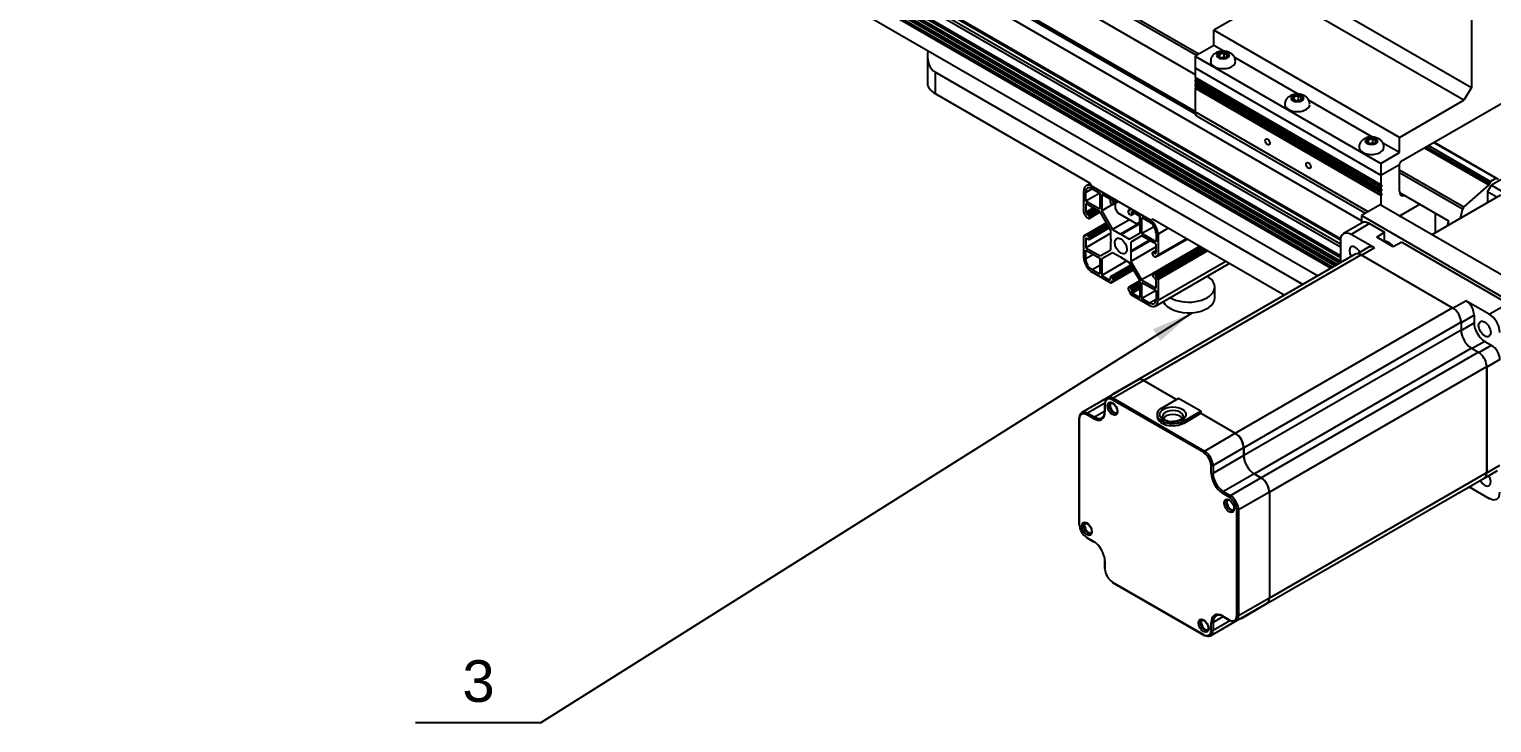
# Model space of a CAD drawing. Header units: millimetres. Extents: x 0 to 626, y 0 to 359.
# Drawn here: x 317.9 to 429.3, y 136 to 188.8 of the extents above; entities that cross this region are included whole.
import ezdxf
from ezdxf.enums import TextEntityAlignment as Align

# ---------------------------------------------------------------- set-up
doc = ezdxf.new("R2010")
doc.units = ezdxf.units.MM
for name, color, linetype in [('1113-内六角平圆头螺钉-GB', 7, 'Continuous'), ('1115-步进电机LS86A12', 7, 'Continuous'), ('1121-安装板', 7, 'Continuous'), ('1211-TDT-4040S-8', 7, 'Continuous'), ('1212-GN_31611', 7, 'Continuous'), ('1221-第一轴同步带安装板', 7, 'Continuous'), ('1221-脚钉', 7, 'Continuous'), ('Default', 7, 'Continuous'), ('LHBT10-S1000-1', 7, 'Continuous'), ('WGB10-4', 7, 'Continuous'), ('WGB10-5(B1)', 7, 'Continuous')]:
    doc.layers.add(name, color=color, linetype=linetype)
doc.styles.add('SEACAD_Arial', font='arial.ttf')

# ---------------------------------------------------------------- blocks, each defined once
blk = doc.blocks.new('SEANNOT_GROUP2')
at = {"layer": 'Default', "linetype": 'Continuous'}
blk.add_hatch(color=7, dxfattribs=at).paths.add_polyline_path([(192.91, 98.06), (195.31, 100.2), (192.34, 98.95)])
at = {"layer": 'Default', "color": 7, "linetype": 'Continuous'}
for points in [[(145.69, 68.98), (195.31, 100.2)], [(145.69, 68.98), (136.16, 68.98)]]:
    blk.add_lwpolyline(points, dxfattribs=at)
at = {"layer": 'Default', "color": 7, "linetype": 'Continuous', "style": 'SEACAD_Arial'}
blk.add_text('3', height=3.17, dxfattribs=at).set_placement((139.74, 73.74), align=Align.TOP_LEFT)
blk = doc.blocks.new('SE1')
at = {"layer": '1113-内六角平圆头螺钉-GB', "color": 7, "linetype": 'Continuous'}
for p, q in [((197.58, 119.58), (197.34, 119.73)), ((197.43, 119.92), (197.76, 119.97)), ((197.43, 119.67), (197.43, 119.92)), ((197.92, 119.64), (197.58, 119.58)), ((197.76, 119.67), (197.76, 119.97)), ((197.76, 119.97), (198.01, 119.83)), ((203.24, 116.32), (202.99, 116.46)), ((203.08, 116.65), (203.42, 116.7)), ((203.08, 116.41), (203.08, 116.65)), ((203.57, 116.37), (203.24, 116.32)), ((203.42, 116.4), (203.42, 116.7)), ((203.42, 116.7), (203.66, 116.56)), ((208.89, 113.05), (208.65, 113.19)), ((208.74, 113.39), (209.07, 113.44)), ((208.74, 113.14), (208.74, 113.39)), ((209.23, 113.1), (208.89, 113.05)), ((209.07, 113.14), (209.07, 113.44)), ((209.07, 113.44), (209.32, 113.3))]:
    blk.add_line(p, q, dxfattribs=at)
for centre, radius, start, end in [((196.19, 120.38), 1.32, 330.4666, 339.7412), ((197.49, 120.29), 0.673, 280.1743, 293.3543), ((198.14, 120.05), 0.534, 224.645, 233.3379), ((196.77, 120.29), 1.32, 330.4777, 339.7301), ((201.85, 117.11), 1.32, 330.4666, 339.7412), ((203.15, 117.02), 0.673, 280.1743, 293.3543), ((203.8, 116.78), 0.534, 224.645, 233.3379), ((202.42, 117.02), 1.32, 330.4777, 339.7301), ((207.5, 113.84), 1.32, 330.4666, 339.7412), ((208.81, 113.76), 0.673, 280.1743, 293.3543), ((209.45, 113.51), 0.534, 224.645, 233.3379), ((208.08, 113.75), 1.32, 330.4777, 339.7301)]:
    blk.add_arc(centre, radius, start, end, dxfattribs=at)
for centre, major_axis, start_param, end_param in [((197.67, 119.33), (0.95, 0), 3.138505, 6.283185), ((197.67, 119.78), (0.346, 0), 2.356194, 3.403392), ((197.67, 119.78), (-0.346, 0), 0.261799, 1.308997), ((197.67, 119.78), (0.346, 0), 1.308997, 2.356194), ((197.67, 119.78), (-0.346, 0), 1.308997, 2.356194), ((197.67, 119.78), (0.346, 0), 0.261799, 1.308997), ((197.67, 119.78), (-0.346, 0), 2.356194, 3.403392), ((197.67, 119.33), (0.95, 0), 0, 0.00187), ((203.33, 116.06), (0.95, 0), 3.138505, 6.283185), ((203.33, 116.51), (0.346, 0), 2.356194, 3.403392), ((203.33, 116.51), (-0.346, 0), 0.261799, 1.308997), ((203.33, 116.51), (0.346, 0), 1.308997, 2.356194), ((203.33, 116.51), (-0.346, 0), 1.308997, 2.356194), ((203.33, 116.51), (0.346, 0), 0.261799, 1.308997), ((203.33, 116.51), (-0.346, 0), 2.356194, 3.403392), ((203.33, 116.06), (0.95, 0), 0, 0.00187), ((208.98, 112.8), (0.95, 0), 3.138505, 6.283185), ((208.98, 113.25), (0.346, 0), 2.356194, 3.403392), ((208.98, 113.25), (-0.346, 0), 0.261799, 1.308997), ((208.98, 113.25), (0.346, 0), 1.308997, 2.356194), ((208.98, 113.25), (-0.346, 0), 1.308997, 2.356194), ((208.98, 113.25), (0.346, 0), 0.261799, 1.308997), ((208.98, 113.25), (-0.346, 0), 2.356194, 3.403392), ((208.98, 112.8), (0.95, 0), 0, 0.00187)]:
    blk.add_ellipse(centre, major_axis=major_axis, ratio=0.57735, start_param=start_param, end_param=end_param, dxfattribs=at)
for centre in [(197.67, 119.78), (203.33, 116.51), (208.98, 113.25)]:
    blk.add_ellipse(centre, major_axis=(-0.459, 0), ratio=0.57735, dxfattribs=at)
for points in [[(198.61, 119.33), (198.61, 119.42), (198.6, 119.57), (198.47, 119.78), (198.28, 119.95), (198.02, 120.07), (197.69, 120.13), (197.33, 120.08), (197.03, 119.94), (196.83, 119.73), (196.73, 119.51), (196.73, 119.38), (196.73, 119.33)], [(204.27, 116.07), (204.27, 116.15), (204.25, 116.3), (204.13, 116.52), (203.94, 116.69), (203.68, 116.81), (203.35, 116.86), (202.99, 116.82), (202.69, 116.67), (202.49, 116.47), (202.38, 116.25), (202.39, 116.12), (202.39, 116.06)], [(209.93, 112.8), (209.92, 112.88), (209.91, 113.03), (209.78, 113.25), (209.59, 113.42), (209.33, 113.54), (209, 113.6), (208.65, 113.55), (208.35, 113.41), (208.14, 113.2), (208.04, 112.98), (208.04, 112.85), (208.05, 112.8)]]:
    blk.add_open_spline(points, degree=3, knots=[0, 0, 0, 0, 0.086014, 0.176339, 0.266579, 0.368673, 0.489779, 0.62227, 0.746119, 0.849316, 0.946171, 1, 1, 1, 1], dxfattribs=at)
at = {"layer": '1115-步进电机LS86A12', "color": 7, "linetype": 'Continuous'}
for p, q in [((208.26, 107.04), (206.85, 106.22)), ((208.83, 106.98), (207.42, 106.16)), ((208.83, 106.98), (209.98, 106.32)), ((209.2, 105.13), (207.42, 106.16)), ((209.38, 105.95), (209.98, 106.32)), ((210.64, 105.22), (209.38, 105.95)), ((209.98, 105.63), (209.98, 106.32)), ((206.61, 105.7), (206.61, 104.01)), ((208.75, 105.18), (207.92, 104.69)), ((209.2, 105.13), (208.24, 104.57)), ((211.28, 105.57), (210.64, 105.22)), ((211.28, 105.57), (219.36, 100.9)), ((207.73, 104.65), (191.18, 95.1)), ((208.18, 104.61), (191.63, 95.05)), ((208.18, 104.61), (215.16, 100.57)), ((215.16, 100.57), (198.62, 91.02)), ((215.19, 100.56), (216.16, 101.11)), ((217.95, 100.08), (216.16, 101.11)), ((217.95, 100.08), (219.36, 100.9)), ((215.8, 99.47), (199.25, 89.92)), ((215.8, 99.47), (215.8, 98.88)), ((216.8, 100.01), (215.81, 99.44)), ((215.81, 99.44), (215.81, 98.85)), ((215.81, 98.85), (216.8, 99.42)), ((216.8, 100.01), (216.8, 99.42)), ((215.8, 98.88), (199.25, 89.33)), ((217.6, 98.02), (216.64, 97.47)), ((217.6, 98.02), (218.12, 97.73)), ((216.6, 97.49), (200.06, 87.93)), ((217.12, 97.19), (200.57, 87.64)), ((216.6, 97.49), (217.12, 97.19)), ((217.15, 97.17), (218.12, 97.73)), ((217.75, 96.09), (201.21, 86.54)), ((217.75, 96.09), (217.75, 88.02)), ((218.75, 96.63), (217.76, 96.05)), ((217.76, 96.05), (217.76, 88.02)), ((191.2, 95.08), (188.86, 93.73)), ((191.18, 95.1), (189.23, 93.97)), ((191.65, 95.03), (189.31, 93.69)), ((191.63, 95.05), (194.15, 93.6)), ((191.65, 95.03), (194.14, 93.6)), ((188.86, 93.73), (186.91, 92.6)), ((196.2, 89.55), (189.24, 93.56)), ((189.31, 93.69), (196.27, 89.67)), ((194.28, 93.68), (193, 92.94)), ((195.97, 92.7), (194.28, 93.68)), ((188.68, 93.32), (187.36, 92.56)), ((187.36, 92.56), (187.87, 92.26)), ((187.87, 92.26), (188.65, 92.71)), ((188.65, 93.28), (188.65, 92.69)), ((188.68, 93.24), (188.68, 92.65)), ((192.65, 92.45), (192.65, 92.29)), ((194.7, 91.96), (195.97, 92.7)), ((194.7, 91.8), (195.97, 92.54)), ((195.97, 92.7), (195.97, 92.55)), ((195.97, 92.55), (198.62, 91.02)), ((195.97, 92.55), (195.97, 92.54)), ((195.97, 92.54), (198.6, 91.02)), ((186.69, 92.15), (186.69, 84.12)), ((186.72, 92.11), (186.72, 84.07)), ((187.8, 92.14), (187.29, 92.44)), ((194.7, 91.96), (194.7, 91.8)), ((196.27, 89.67), (198.6, 91.02)), ((199.24, 89.91), (196.91, 88.57)), ((196.91, 87.98), (199.24, 89.32)), ((199.24, 89.91), (199.24, 89.32)), ((199.25, 89.92), (199.25, 89.33)), ((196.77, 87.98), (196.77, 88.57)), ((196.91, 88.57), (196.91, 87.98)), ((217.75, 88.02), (201.21, 78.47)), ((217.58, 87.61), (218.57, 88.18)), ((217.76, 88.02), (218.75, 88.59)), ((200.05, 87.93), (197.71, 86.58)), ((198.23, 86.28), (200.56, 87.63)), ((200.05, 87.93), (200.56, 87.63)), ((200.06, 87.93), (200.57, 87.64)), ((201.02, 78.06), (217.57, 87.61)), ((215.62, 86.48), (216.61, 87.05)), ((216.42, 86.94), (217.95, 86.06)), ((198.15, 86.16), (197.64, 86.46)), ((197.71, 86.58), (198.23, 86.28)), ((201.2, 86.53), (198.86, 85.18)), ((201.2, 86.53), (201.2, 78.49)), ((201.21, 86.54), (201.21, 78.47)), ((198.72, 77.15), (198.72, 85.18)), ((198.86, 85.18), (198.86, 77.15)), ((187.29, 83.09), (187.8, 82.8)), ((187.31, 83.05), (187.82, 82.75)), ((188.65, 81.32), (188.65, 80.73)), ((188.68, 81.28), (188.68, 80.69)), ((189.24, 79.71), (196.2, 75.69)), ((189.26, 79.66), (196.22, 75.65)), ((198.68, 76.73), (201.01, 78.08)), ((198.86, 77.15), (201.2, 78.49)), ((199.07, 76.93), (201.02, 78.06)), ((197.68, 77.06), (196.91, 76.61)), ((197.64, 77.12), (198.15, 76.82)), ((197.66, 77.07), (198.18, 76.77)), ((196.72, 75.61), (198.68, 76.73)), ((196.77, 76.02), (196.77, 76.61)), ((196.91, 76.02), (198.23, 76.78)), ((196.91, 76.61), (196.91, 76.02))]:
    blk.add_line(p, q, dxfattribs=at)
for centre, radius, start, end in [((209.87, 104.75), 0.9, 31.7319, 74.4404), ((193.77, 93.01), 1.09, 241.089, 272.5903)]:
    blk.add_arc(centre, radius, start, end, dxfattribs=at)
for centre, major_axis, start_param, end_param in [((208.83, 106.05), (0.57, -0.987), 2.356194, 3.141593), ((207.42, 105.23), (0.57, -0.987), 2.356194, 3.926991), ((207.76, 104.64), (-0.325, 0.563), 0, 1.528973), ((207.76, 104.64), (-0.325, 0.563), 4.666457, 6.283185), ((208.18, 103.87), (0.449, -0.778), 2.356194, 3.141593), ((209.2, 104.4), (0.45, -0.779), 2.356194, 3.141593), ((210.24, 104.97), (0.366, -0.633), 2.609494, 2.973397), ((210.2, 104.94), (-0.375, 0.65), 4.987986, 6.007589), ((210.24, 104.97), (0.366, -0.633), 1.738992, 2.609494), ((215.16, 99.84), (-0.449, 0.778), 4.197781, 5.497787), ((216.16, 100.38), (-0.45, 0.779), 3.926991, 5.497787), ((215.16, 99.84), (0.449, -0.778), 0.785398, 1.056188), ((215.17, 99.81), (0.45, -0.779), 0.785398, 1.096237), ((217.6, 98.96), (-0.57, 0.987), 0.785398, 2.356194), ((217.95, 99.15), (0.57, -0.987), 0.785398, 2.356194), ((216.6, 98.42), (-0.569, 0.986), 0.785398, 1.095403), ((216.61, 98.38), (-0.57, 0.987), 0.785398, 1.063622), ((216.6, 98.42), (-0.569, 0.986), 1.095403, 2.356194), ((217.12, 96.46), (-0.449, 0.778), 4.246431, 5.497787), ((218.12, 96.99), (-0.45, 0.779), 3.926991, 5.497787), ((217.12, 96.46), (0.449, -0.778), 0.785398, 1.104839), ((217.13, 96.42), (0.45, -0.779), 0.785398, 1.148986), ((191.63, 94.32), (0.449, -0.778), 2.356194, 3.374097), ((191.65, 94.3), (0.45, -0.779), 2.356194, 3.141593), ((189.31, 92.95), (0.45, -0.779), 2.356194, 3.926991), ((189.24, 92.91), (0.4, -0.693), 2.356194, 3.926991), ((189.68, 93.19), (0.449, -0.778), 2.909089, 3.374097), ((189.31, 93.6), (-0.05, -0.0866), 3.926991, 5.497787), ((187.36, 91.82), (0.45, -0.779), 2.356194, 3.926991), ((187.29, 91.78), (0.4, -0.693), 2.356194, 3.926991), ((187.36, 92.48), (-0.05, -0.0866), 3.926991, 5.497787), ((187.8, 93.15), (-0.62, 1.07), 2.356194, 3.926991), ((187.87, 93.19), (-0.57, 0.987), 2.356194, 3.926991), ((188.75, 93.28), (0.1, 0), 2.356194, 3.141593), ((188.75, 93.28), (0.1, 0), 3.141593, 3.926991), ((188.75, 92.69), (0.1, 0), 3.141593, 3.926991), ((189.32, 92.93), (-0.225, 0.39), 0, 3.144176), ((189.39, 92.97), (0.225, -0.39), 3.141593, 6.124456), ((189.32, 92.93), (-0.225, 0.39), 6.27934, 6.283185), ((193.85, 92.45), (1.2, 0), 2.356194, 5.497787), ((193.85, 92.29), (0.8, 0), 0.008654, 3.154243), ((186.79, 92.15), (0.1, 0), 2.356194, 3.141593), ((186.79, 92.15), (0.1, 0), 3.141593, 3.926991), ((187.87, 92.18), (-0.05, -0.0866), 3.926991, 5.497787), ((193.85, 92.29), (1.2, 0), 3.141593, 5.497787), ((193.85, 91.98), (0.8, 0), 0.397948, 2.743536), ((198.6, 90.28), (-0.45, 0.779), 3.926991, 5.497787), ((198.62, 90.29), (-0.449, 0.778), 3.926991, 5.497787), ((196.27, 89.59), (-0.05, -0.0866), 3.926991, 5.497787), ((196.2, 88.89), (0.4, -0.693), 0.785398, 2.356194), ((196.27, 88.93), (-0.45, 0.779), 3.926991, 5.497787), ((200.05, 88.86), (-0.57, 0.987), 0.785398, 2.356194), ((200.06, 88.86), (-0.569, 0.986), 0.785398, 2.356194), ((196.84, 88.61), (-0.1, 0), 0.785398, 2.356194), ((217.13, 88.39), (-0.45, 0.779), 3.002822, 3.926921), ((217.12, 88.39), (-0.449, 0.778), 3.141593, 3.926991), ((197.64, 87.47), (0.62, -1.07), 3.926991, 5.497787), ((196.84, 88.02), (-0.1, 0), 0.785398, 2.356194), ((197.71, 87.51), (-0.57, 0.987), 0.785398, 2.356194), ((200.56, 86.9), (-0.45, 0.779), 3.926991, 5.497787), ((200.57, 86.9), (-0.449, 0.778), 3.926991, 5.497787), ((216.16, 87.83), (-0.45, 0.779), 3.141593, 3.280722), ((217.6, 87.59), (-0.325, 0.563), 1.511466, 4.75839), ((197.71, 86.5), (-0.05, -0.0866), 3.926991, 5.497787), ((198.21, 85.55), (-0.225, 0.39), 0, 3.144176), ((198.28, 85.59), (0.225, -0.39), 3.141593, 6.124456), ((198.21, 85.55), (-0.225, 0.39), 6.27934, 6.283185), ((198.23, 86.2), (-0.05, -0.0866), 3.926991, 5.497787), ((198.15, 85.51), (0.4, -0.693), 0.785398, 2.356194), ((198.23, 85.55), (-0.45, 0.779), 3.926991, 5.497787), ((215.17, 87.26), (-0.45, 0.779), 3.002463, 3.280722), ((217.95, 87), (-0.57, 0.987), 2.356194, 3.926991), ((198.79, 85.22), (-0.1, 0), 0.785398, 2.356194), ((186.79, 84.12), (0.1, 0), 3.141593, 3.926991), ((187.29, 83.75), (-0.4, 0.693), 0.785398, 2.356194), ((187.37, 83.79), (-0.225, 0.39), 0, 3.144176), ((187.44, 83.83), (0.225, -0.39), 3.141593, 6.124456), ((187.37, 83.79), (-0.225, 0.39), 6.27934, 6.283185), ((187.36, 83.14), (0.05, 0.0866), 2.356194, 3.141593), ((187.8, 81.79), (-0.62, 1.07), 3.926991, 5.497787), ((187.87, 82.84), (0.05, 0.0866), 2.356194, 3.141593), ((188.75, 81.32), (0.1, 0), 3.141593, 3.926991), ((188.75, 80.73), (0.1, 0), 3.141593, 3.926991), ((189.24, 80.36), (-0.4, 0.693), 0.785398, 2.356194), ((189.31, 79.75), (0.05, 0.0866), 2.356194, 3.141593), ((200.57, 78.84), (-0.449, 0.778), 2.909089, 3.926991), ((200.56, 78.86), (-0.45, 0.779), 3.141593, 3.926991), ((197.64, 76.1), (0.62, -1.07), 2.356194, 3.926991), ((197.71, 76.14), (0.57, -0.987), 2.356194, 3.926991), ((197.71, 77.16), (0.05, 0.0866), 2.356194, 3.141593), ((198.15, 77.47), (-0.4, 0.693), 2.356194, 3.926991), ((198.23, 77.51), (-0.45, 0.779), 2.356194, 3.926991), ((198.79, 77.19), (-0.1, 0), 0.785398, 2.356194), ((198.62, 77.71), (-0.449, 0.778), 2.909089, 3.374097), ((196.26, 76.41), (-0.225, 0.39), 0, 3.144176), ((196.33, 76.45), (0.225, -0.39), 3.141593, 6.124456), ((196.26, 76.41), (-0.225, 0.39), 6.27934, 6.283185), ((196.2, 76.34), (-0.4, 0.693), 2.356194, 3.926991), ((196.27, 76.39), (-0.45, 0.779), 2.356194, 3.926991), ((196.84, 76.65), (0.1, 0), 3.926991, 5.497787), ((196.84, 76.06), (0.1, 0), 3.926991, 5.497787), ((198.23, 76.86), (0.05, 0.0866), 2.356194, 3.141593), ((198.23, 76.86), (0.05, 0.0866), 3.141593, 3.926991), ((196.27, 75.73), (0.05, 0.0866), 2.356194, 3.141593), ((196.27, 75.73), (0.05, 0.0866), 3.141593, 3.926991)]:
    blk.add_ellipse(centre, major_axis=major_axis, ratio=0.57735, start_param=start_param, end_param=end_param, dxfattribs=at)
for centre, major_axis in [((217.6, 98.96), (-0.325, 0.563)), ((189.25, 92.89), (0.275, -0.476)), ((193.85, 92.45), (-1, 0)), ((198.14, 85.5), (0.275, -0.476)), ((187.3, 83.75), (0.275, -0.476)), ((196.19, 76.37), (0.275, -0.476))]:
    blk.add_ellipse(centre, major_axis=major_axis, ratio=0.57735, dxfattribs=at)
for points, knots in [([(189.1, 93.31), (189.11, 93.32), (189.13, 93.34), (189.19, 93.33), (189.3, 93.28), (189.41, 93.18), (189.51, 93.05), (189.58, 92.9), (189.61, 92.77), (189.61, 92.72), (189.61, 92.7)], [0, 0, 0, 0, 0.076143, 0.226244, 0.361695, 0.505264, 0.652895, 0.803534, 0.95326, 1, 1, 1, 1]), ([(189.61, 92.7), (189.61, 92.67), (189.6, 92.61), (189.58, 92.56), (189.55, 92.55), (189.55, 92.54)], [0, 0, 0, 0, 0.349597, 0.774758, 1, 1, 1, 1]), ([(193.25, 92.06), (193.21, 92.08), (193.12, 92.13), (193.06, 92.23), (193.06, 92.27), (193.06, 92.29)], [0, 0, 0, 0, 0.267997, 0.687541, 1, 1, 1, 1]), ([(194.65, 92.29), (194.65, 92.29), (194.66, 92.25), (194.62, 92.18), (194.47, 92.05), (194.25, 91.96), (194.01, 91.91), (193.87, 91.92), (193.82, 91.92)], [0, 0, 0, 0, 0.035003, 0.282243, 0.479677, 0.687045, 0.89864, 1, 1, 1, 1]), ([(197.99, 85.93), (198, 85.94), (198.02, 85.95), (198.08, 85.95), (198.19, 85.9), (198.3, 85.8), (198.4, 85.67), (198.47, 85.51), (198.5, 85.39), (198.5, 85.34), (198.5, 85.32)], [0, 0, 0, 0, 0.076143, 0.226244, 0.361695, 0.505264, 0.652895, 0.803534, 0.95326, 1, 1, 1, 1]), ([(198.5, 85.32), (198.5, 85.29), (198.49, 85.23), (198.46, 85.17), (198.44, 85.16), (198.43, 85.16)], [0, 0, 0, 0, 0.349597, 0.774758, 1, 1, 1, 1]), ([(187.15, 84.18), (187.16, 84.18), (187.18, 84.2), (187.24, 84.19), (187.35, 84.14), (187.46, 84.05), (187.56, 83.91), (187.63, 83.76), (187.66, 83.64), (187.66, 83.58), (187.66, 83.57)], [0, 0, 0, 0, 0.076143, 0.226244, 0.361695, 0.505264, 0.652895, 0.803534, 0.95326, 1, 1, 1, 1]), ([(187.66, 83.57), (187.66, 83.53), (187.65, 83.47), (187.63, 83.42), (187.6, 83.41), (187.6, 83.41)], [0, 0, 0, 0, 0.349597, 0.774758, 1, 1, 1, 1]), ([(196.04, 76.79), (196.05, 76.8), (196.07, 76.81), (196.13, 76.81), (196.24, 76.76), (196.35, 76.66), (196.45, 76.53), (196.52, 76.37), (196.55, 76.25), (196.55, 76.2), (196.55, 76.18)], [0, 0, 0, 0, 0.076143, 0.226244, 0.361695, 0.505264, 0.652895, 0.803534, 0.95326, 1, 1, 1, 1]), ([(196.55, 76.18), (196.55, 76.15), (196.54, 76.09), (196.51, 76.04), (196.49, 76.03), (196.48, 76.02)], [0, 0, 0, 0, 0.349597, 0.774758, 1, 1, 1, 1])]:
    blk.add_open_spline(points, degree=3, knots=knots, dxfattribs=at)
at = {"layer": '1121-安装板', "color": 7, "linetype": 'Continuous'}
for p, q in [((216.59, 133.03), (216.59, 117.35)), ((202.73, 125.35), (216.59, 117.35)), ((201.88, 124.53), (196.96, 121.7)), ((216.02, 116.37), (201.88, 124.53)), ((196.96, 120.55), (196.96, 121.7)), ((211.11, 113.53), (196.96, 121.7)), ((196.96, 120.55), (195.55, 119.74)), ((197.74, 120.1), (196.96, 120.55)), ((195.55, 119.74), (195.55, 118.84)), ((195.55, 119.74), (209.69, 111.57)), ((203.4, 116.84), (198.53, 119.65)), ((195.55, 118.84), (209.69, 110.67)), ((211.25, 111.74), (223.69, 118.92)), ((216.59, 117.35), (216.02, 116.37)), ((209.06, 113.57), (204.19, 116.38)), ((211.11, 113.53), (216.02, 116.37)), ((211.11, 112.39), (209.84, 113.12)), ((211.11, 112.39), (211.11, 113.53)), ((209.69, 111.57), (211.11, 112.39)), ((209.69, 111.57), (209.69, 110.67)), ((209.69, 110.67), (211.11, 111.49)), ((211.11, 111.49), (211.25, 111.74))]:
    blk.add_line(p, q, dxfattribs=at)
at = {"layer": '1211-TDT-4040S-8', "color": 7, "linetype": 'Continuous'}
for p, q in [((187.06, 107.83), (187.06, 109.45)), ((187.7, 109.64), (187.22, 109.36)), ((187.22, 108.69), (187.22, 109.36)), ((188.28, 109.3), (187.22, 108.69)), ((187.53, 110.02), (187.25, 109.86)), ((187.7, 109.82), (189.1, 109.01)), ((187.7, 109.64), (188.28, 109.3)), ((188.28, 109.3), (188.28, 108.08)), ((188.44, 109.21), (188.44, 107.95)), ((189.02, 108.88), (188.44, 109.21)), ((188.28, 108.08), (187.22, 108.69)), ((187.22, 108.51), (187.22, 107.84)), ((188.31, 107.88), (187.22, 108.51)), ((187.8, 108.18), (187.22, 107.84)), ((187.94, 108.09), (187.29, 107.72)), ((189.26, 108.43), (188.44, 107.95)), ((189.09, 108.61), (189.09, 108.76)), ((189.24, 108.44), (189.16, 108.49)), ((189.24, 108.93), (189.17, 108.89)), ((189.38, 108.84), (189.24, 108.76)), ((189.29, 108.43), (189.7, 108.66)), ((189.52, 108.76), (189.31, 108.64)), ((189.67, 108.68), (189.31, 108.48)), ((189.31, 108.64), (189.31, 108.48)), ((190.63, 108.1), (190.49, 108.02)), ((190.61, 108.05), (190.54, 108.01)), ((190.66, 108.11), (190.63, 108.1)), ((190.68, 108.09), (192.08, 107.29)), ((188.8, 107.04), (187.23, 106.13)), ((187.42, 107.38), (187.28, 107.46)), ((188.81, 107.01), (187.28, 106.13)), ((187.29, 107.72), (187.42, 107.64)), ((188.07, 108.02), (187.42, 107.64)), ((187.47, 107.38), (188.32, 107.87)), ((188.21, 107.94), (187.49, 107.52)), ((188.29, 107.89), (187.49, 107.42)), ((187.49, 107.52), (187.49, 107.42)), ((189.13, 106.46), (188.31, 107.88)), ((188.44, 107.95), (189.25, 106.54)), ((190.54, 107.28), (189.25, 106.54)), ((191.35, 107.05), (189.86, 106.19)), ((191.35, 106.97), (189.93, 106.15)), ((190.47, 107.81), (190.47, 107.97)), ((190.63, 107.64), (190.54, 107.69)), ((190.68, 107.63), (190.93, 107.77)), ((190.77, 107.87), (190.7, 107.82)), ((190.7, 107.82), (190.7, 107.68)), ((190.9, 107.79), (190.7, 107.68)), ((191.35, 107.53), (190.77, 107.87)), ((191.35, 106.27), (191.35, 107.53)), ((191.5, 106.22), (191.5, 107.44)), ((191.5, 107.44), (192.08, 107.11)), ((187.06, 104.39), (187.06, 106)), ((187.23, 106.13), (187.08, 106.05)), ((187.21, 106.09), (187.13, 106.04)), ((189.13, 106.25), (187.22, 105.15)), ((187.29, 105.86), (187.22, 105.82)), ((187.28, 106.13), (187.42, 106.04)), ((187.42, 105.78), (187.29, 105.86)), ((188.88, 106.89), (187.42, 106.04)), ((187.47, 105.78), (189.01, 106.67)), ((188.95, 106.77), (187.49, 105.92)), ((189, 106.69), (187.49, 105.82)), ((187.49, 105.92), (187.49, 105.82)), ((189.13, 105.77), (189.13, 106.46)), ((189.25, 106.54), (189.86, 106.19)), ((189.86, 106.19), (189.89, 106.12)), ((189.89, 106.12), (189.93, 106.15)), ((189.93, 106.15), (190.53, 105.8)), ((190.53, 105.8), (191.35, 106.27)), ((191.47, 106.05), (190.66, 105.58)), ((192.57, 105.42), (191.47, 106.05)), ((192.42, 106.75), (191.5, 106.22)), ((192.57, 105.6), (191.5, 106.22)), ((192.57, 106.27), (192.57, 105.6)), ((193.5, 106.63), (192.72, 106.18)), ((192.72, 106.18), (192.72, 104.57)), ((194.9, 105.82), (192.72, 104.57)), ((187.22, 105.82), (187.22, 105.15)), ((187.22, 105.15), (188.31, 104.52)), ((187.22, 104.3), (187.22, 104.97)), ((187.22, 104.97), (188.28, 104.35)), ((188.31, 104.52), (189.13, 104.99)), ((189.25, 104.77), (188.44, 104.3)), ((189.17, 105.7), (189.13, 105.77)), ((189.17, 105.71), (189.13, 105.68)), ((189.13, 105.68), (189.17, 105.7)), ((189.13, 104.99), (189.13, 105.68)), ((189.86, 104.42), (189.25, 104.77)), ((190.66, 104.88), (190.61, 104.87)), ((190.61, 104.87), (190.66, 104.8)), ((192.08, 105.71), (190.66, 104.88)), ((192.15, 105.66), (190.66, 104.8)), ((190.66, 105.58), (190.66, 104.88)), ((192.57, 105.21), (190.66, 104.11)), ((190.66, 104.8), (190.66, 104.11)), ((192.3, 104.65), (192.3, 104.75)), ((195.89, 105.25), (192.32, 103.19)), ((192.57, 104.93), (192.32, 104.79)), ((195.92, 105.24), (192.37, 103.19)), ((192.57, 104.9), (192.37, 104.79)), ((192.37, 104.79), (192.49, 104.71)), ((192.57, 104.75), (192.49, 104.71)), ((196.06, 105.15), (192.51, 103.1)), ((192.57, 104.75), (192.57, 105.42)), ((196.2, 105.07), (192.58, 102.98)), ((196.34, 104.99), (192.65, 102.86)), ((192.7, 104.52), (194.93, 105.81)), ((196.48, 104.91), (192.72, 102.74)), ((187.8, 104.63), (187.22, 104.3)), ((188.28, 103.8), (187.7, 103.46)), ((188.28, 104.35), (188.28, 103.13)), ((188.44, 104.3), (188.44, 103.04)), ((190.34, 104.14), (188.44, 103.04)), ((190.65, 103.83), (189.11, 102.94)), ((190.66, 103.8), (189.16, 102.93)), ((190.71, 103.73), (189.24, 102.88)), ((190.78, 103.61), (189.31, 102.76)), ((189.89, 104.45), (189.86, 104.42)), ((189.9, 104.45), (189.86, 104.42)), ((189.93, 104.38), (189.89, 104.45)), ((190.53, 104.03), (189.93, 104.38)), ((191.35, 102.62), (190.53, 104.03)), ((190.66, 104.11), (191.47, 102.69)), ((192.51, 104.44), (192.37, 104.53)), ((192.53, 100.71), (198.15, 103.95)), ((192.56, 104.44), (192.7, 104.52)), ((192.65, 104.53), (192.58, 104.48)), ((197.88, 104.1), (192.72, 101.12)), ((188.28, 103.13), (187.7, 103.46)), ((189.1, 102.48), (187.7, 103.28)), ((188.44, 103.04), (189.02, 102.7)), ((189.09, 102.75), (189.02, 102.7)), ((189.09, 102.75), (189.09, 102.89)), ((189.15, 102.47), (189.29, 102.55)), ((189.16, 102.93), (189.24, 102.88)), ((189.24, 102.56), (189.17, 102.52)), ((189.29, 102.55), (190.86, 103.46)), ((190.85, 103.49), (189.31, 102.6)), ((189.31, 102.76), (189.31, 102.6)), ((191.34, 102.63), (190.49, 102.14)), ((191.35, 102.6), (190.54, 102.13)), ((191.35, 102.5), (190.63, 102.08)), ((191.35, 101.36), (191.35, 102.62)), ((192.3, 103.17), (191.47, 102.69)), ((191.47, 102.69), (192.57, 102.06)), ((191.5, 101.27), (191.5, 102.49)), ((191.5, 102.49), (192.57, 101.88)), ((192.3, 103.05), (192.3, 103.15)), ((192.37, 103.19), (192.51, 103.1)), ((192.49, 102.85), (192.37, 102.93)), ((192.57, 102.06), (192.57, 102.73)), ((192.72, 102.74), (192.72, 101.12)), ((190.47, 101.93), (190.47, 102.09)), ((190.54, 102.13), (190.63, 102.08)), ((192.08, 100.75), (190.68, 101.56)), ((191.35, 102.34), (190.7, 101.96)), ((191.35, 102.19), (190.7, 101.81)), ((190.7, 101.96), (190.7, 101.81)), ((191.35, 102.03), (190.77, 101.69)), ((190.77, 101.69), (191.35, 101.36)), ((192.57, 101.88), (191.5, 101.27)), ((192.57, 101.88), (192.57, 101.21)), ((192.08, 100.93), (191.5, 101.27)), ((192.57, 101.21), (192.08, 100.93))]:
    blk.add_line(p, q, dxfattribs=at)
for centre, major_axis, start_param, end_param in [((187.7, 109.08), (0.45, -0.779), 2.356194, 3.926991), ((187.7, 109.08), (0.34, -0.589), 2.356194, 3.926991), ((189.02, 108.8), (0.05, -0.0866), 0.785398, 2.356194), ((189.16, 108.57), (0.05, -0.0866), 3.926991, 5.497787), ((189.1, 108.93), (-0.05, 0.0866), 3.926991, 5.497787), ((189.24, 108.84), (-0.05, 0.0866), 0.785398, 2.356194), ((189.24, 108.68), (-0.05, 0.0866), 3.926991, 5.497787), ((189.24, 108.52), (-0.05, 0.0866), 2.356194, 3.926991), ((190.54, 108.09), (-0.05, 0.0866), 2.356194, 3.926991), ((190.68, 108.01), (0.05, -0.0866), 2.356194, 3.926991), ((187.13, 107.79), (0.05, -0.0866), 3.926991, 5.497787), ((187.13, 107.63), (0.05, -0.0866), 0.785398, 2.356194), ((187.28, 107.55), (0.05, -0.0866), 3.926991, 5.497787), ((187.29, 107.8), (-0.05, 0.0866), 0.785398, 2.356194), ((187.42, 107.56), (-0.05, 0.0866), 3.926991, 5.497787), ((187.42, 107.46), (-0.05, 0.0866), 2.356194, 3.926991), ((190.54, 107.93), (0.05, -0.0866), 2.356194, 3.926991), ((190.54, 107.77), (0.05, -0.0866), 3.926991, 5.497787), ((190.63, 107.72), (-0.05, 0.0866), 2.356194, 3.926991), ((190.77, 107.78), (0.05, -0.0866), 2.356194, 3.926991), ((192.08, 106.55), (-0.45, 0.779), 3.926991, 5.497787), ((192.08, 106.55), (-0.34, 0.589), 3.926991, 5.497787), ((187.13, 105.96), (0.05, -0.0866), 2.356194, 3.926991), ((187.13, 106.13), (-0.05, 0.0866), 2.356194, 3.926991), ((187.28, 106.04), (0.05, -0.0866), 2.356194, 3.926991), ((187.29, 105.77), (0.05, -0.0866), 2.356194, 3.926991), ((187.42, 105.96), (-0.05, 0.0866), 3.926991, 5.497787), ((187.42, 105.86), (-0.05, 0.0866), 2.356194, 3.926991), ((192.37, 104.71), (0.05, -0.0866), 2.356194, 3.926991), ((192.49, 104.8), (-0.05, 0.0866), 2.356194, 3.926991), ((187.7, 104.02), (0.45, -0.779), 3.926991, 5.497787), ((187.7, 104.02), (0.34, -0.589), 3.926991, 5.497787), ((192.37, 104.61), (0.05, -0.0866), 3.926991, 5.497787), ((192.51, 104.53), (-0.05, 0.0866), 2.356194, 3.926991), ((192.65, 104.44), (0.05, -0.0866), 2.356194, 3.926991), ((192.65, 104.61), (-0.05, 0.0866), 2.356194, 3.926991), ((189.02, 102.79), (-0.05, 0.0866), 2.356194, 3.926991), ((189.16, 102.85), (0.05, -0.0866), 2.356194, 3.926991), ((189.1, 102.56), (-0.05, 0.0866), 2.356194, 3.926991), ((189.24, 102.48), (0.05, -0.0866), 2.356194, 3.926991), ((189.24, 102.8), (-0.05, 0.0866), 3.926991, 5.497787), ((189.24, 102.64), (-0.05, 0.0866), 2.356194, 3.926991), ((192.37, 103.1), (0.05, -0.0866), 2.356194, 3.926991), ((192.37, 103.01), (0.05, -0.0866), 3.926991, 5.497787), ((192.49, 102.77), (0.05, -0.0866), 0.785398, 2.356194), ((192.51, 103.02), (-0.05, 0.0866), 3.926991, 5.497787), ((192.65, 102.94), (-0.05, 0.0866), 0.785398, 2.356194), ((192.65, 102.78), (-0.05, 0.0866), 3.926991, 5.497787), ((190.54, 102.05), (0.05, -0.0866), 2.356194, 3.926991), ((190.54, 101.89), (0.05, -0.0866), 3.926991, 5.497787), ((190.54, 101.72), (0.05, -0.0866), 0.785398, 2.356194), ((190.68, 101.64), (0.05, -0.0866), 3.926991, 5.497787), ((190.63, 102), (-0.05, 0.0866), 3.926991, 5.497787), ((190.77, 101.77), (-0.05, 0.0866), 0.785398, 2.356194), ((192.08, 101.49), (-0.34, 0.589), 2.356194, 3.926991), ((192.08, 101.49), (-0.45, 0.779), 2.356194, 3.926991)]:
    blk.add_ellipse(centre, major_axis=major_axis, ratio=0.57735, start_param=start_param, end_param=end_param, dxfattribs=at)
blk.add_ellipse((189.89, 105.28), major_axis=(0.33, -0.572), ratio=0.57735, dxfattribs=at)
at = {"layer": '1212-GN_31611', "color": 7, "linetype": 'Continuous'}
for p, q in [((189.47, 108.14), (189.47, 108.53)), ((189.68, 107.78), (189.47, 108.14)), ((191.09, 106.96), (189.68, 107.78)), ((191.31, 107.08), (191.09, 106.96)), ((191.31, 107.55), (191.31, 107.08)), ((191.35, 107.11), (191.31, 107.08))]:
    blk.add_line(p, q, dxfattribs=at)
at = {"layer": '1221-第一轴同步带安装板', "color": 7, "linetype": 'Continuous'}
for p, q in [((175.16, 119.81), (175.16, 117.7)), ((175.75, 118.51), (175.75, 116.88)), ((203.74, 102.35), (175.75, 118.51)), ((175.75, 116.88), (187.49, 110.1)), ((187.49, 110.1), (187.63, 109.86)), ((192.16, 107.24), (187.63, 109.86)), ((192.16, 107.24), (192.3, 107.33)), ((202.33, 101.53), (192.3, 107.33))]:
    blk.add_line(p, q, dxfattribs=at)
for centre, major_axis, start_param, end_param in [((177.16, 120.96), (-1.41, -2.45), 5.35589, 6.283185), ((177.16, 117.7), (2, 0), 3.141593, 3.926991)]:
    blk.add_ellipse(centre, major_axis=major_axis, ratio=0.57735, start_param=start_param, end_param=end_param, dxfattribs=at)
at = {"layer": '1221-脚钉', "color": 7, "linetype": 'Continuous'}
for p, q in [((196.47, 102.97), (196.46, 102.98)), ((197.05, 101.34), (197.05, 102.16))]:
    blk.add_line(p, q, dxfattribs=at)
for centre, major_axis, start_param, end_param in [((195.05, 102.16), (-2, 0), 0.781794, 3.926991), ((195.05, 102.97), (-1, 0), -4.047128, -3.806854), ((195.05, 101.34), (-2, 0), 0.257633, 3.141593)]:
    blk.add_ellipse(centre, major_axis=major_axis, ratio=0.57735, start_param=start_param, end_param=end_param, dxfattribs=at)
at = {"layer": 'LHBT10-S1000-1', "color": 7, "linetype": 'Continuous'}
for p, q in [((44.24, 207.22), (195.66, 119.8)), ((44.33, 207.38), (195.84, 119.9)), ((44.43, 205.59), (195.55, 118.34)), ((195.58, 115.31), (43.87, 202.9)), ((195.55, 115.49), (44.02, 202.98)), ((195.55, 115.52), (44.07, 202.98)), ((208.22, 107.2), (42.96, 202.61)), ((206.62, 105.83), (43.52, 200)), ((206.61, 105.43), (43.73, 199.47)), ((206.61, 105.72), (44.16, 199.51)), ((206.61, 105.19), (43.52, 199.35)), ((206.61, 104.53), (43.52, 198.69)), ((206.61, 104.37), (43.52, 198.53)), ((206.61, 104.12), (43.52, 198.28)), ((206.61, 104.45), (43.59, 198.57)), ((206.57, 103.98), (43.52, 198.12)), ((206.36, 103.86), (43.52, 197.88)), ((206.22, 103.78), (43.52, 197.71)), ((206.01, 103.66), (43.52, 197.47)), ((205.86, 103.58), (43.52, 197.3)), ((206.61, 104.04), (43.59, 198.16)), ((206.29, 103.82), (43.59, 197.75)), ((205.94, 103.62), (43.59, 197.34)), ((204.87, 103), (42.96, 196.49)), ((213.01, 112.76), (217.91, 109.93)), ((213.17, 112.84), (217.99, 110.06)), ((213.31, 112.93), (218.05, 110.19)), ((213.73, 113.17), (218.47, 110.44)), ((213.75, 113.18), (218.63, 110.37)), ((211.11, 111.09), (216.02, 108.25)), ((211.11, 110.88), (215.92, 108.1)), ((218.47, 110.44), (218.05, 110.19)), ((211.11, 109.35), (214.85, 107.2)), ((217.91, 109.93), (216.02, 108.25)), ((218.05, 110.19), (217.99, 110.06)), ((215.92, 108.1), (215.72, 107.38)), ((213.83, 107.79), (213.83, 106.28)), ((214.85, 107.2), (214.74, 106.81))]:
    blk.add_line(p, q, dxfattribs=at)
for centre, start_param, end_param in [((217.87, 110.07), 4.18879, 4.974188), ((216.06, 108.12), 1.047198, 1.984154)]:
    blk.add_ellipse(centre, major_axis=(0.1, 0.173), ratio=0.57735, start_param=start_param, end_param=end_param, dxfattribs=at)
at = {"layer": 'WGB10-4', "color": 7, "linetype": 'Continuous'}
for p, q in [((195.55, 118.84), (209.69, 110.67)), ((195.55, 118.84), (195.55, 118.1)), ((209.69, 109.94), (195.55, 118.1)), ((195.62, 118.06), (195.55, 117.94)), ((209.69, 109.78), (195.55, 117.94)), ((195.55, 117.94), (195.55, 117.78)), ((209.69, 109.61), (195.55, 117.78)), ((195.62, 117.74), (195.55, 117.61)), ((209.69, 109.45), (195.55, 117.61)), ((195.55, 117.61), (195.55, 117.45)), ((209.69, 109.29), (195.55, 117.45)), ((195.62, 117.41), (195.55, 117.29)), ((209.69, 109.12), (195.55, 117.29)), ((195.55, 117.29), (195.55, 115.49)), ((208.72, 107.89), (195.55, 115.49)), ((195.69, 115.17), (208.52, 107.77)), ((209.69, 110.67), (211.11, 111.49)), ((211.11, 109.45), (211.11, 111.49)), ((209.69, 110.67), (209.69, 109.94)), ((209.69, 109.94), (209.76, 109.9)), ((209.76, 109.9), (209.69, 109.78)), ((209.69, 109.78), (209.69, 109.61)), ((209.69, 109.61), (209.76, 109.57)), ((209.76, 109.57), (209.69, 109.45)), ((209.69, 109.45), (209.69, 109.29)), ((209.69, 109.29), (209.76, 109.24)), ((209.76, 109.24), (209.69, 109.12)), ((209.69, 109.12), (209.69, 108.38)), ((211.09, 107.56), (212.65, 108.47))]:
    blk.add_line(p, q, dxfattribs=at)
for centre, end_param in [((196.04, 115.78), 3.141593), ((211.6, 109.73), 3.753715)]:
    blk.add_ellipse(centre, major_axis=(0.35, 0.606), ratio=0.57735, start_param=2.356194, end_param=end_param, dxfattribs=at)
for centre in [(201.06, 113.2), (204.18, 111.41)]:
    blk.add_ellipse(centre, major_axis=(-0.125, 0.217), ratio=0.57735, dxfattribs=at)
at = {"layer": 'WGB10-5(B1)', "color": 7, "linetype": 'Continuous'}
for p, q in [((225.32, 114.06), (218.11, 109.9)), ((218.81, 109.16), (213.57, 106.14)), ((217.82, 109.41), (218.11, 109.9)), ((218.53, 109), (217.82, 109.41)), ((217.82, 109.41), (217.82, 108.59)), ((218.11, 109.9), (227.58, 104.43)), ((209.63, 108.41), (208.22, 107.59)), ((221.77, 101.4), (209.63, 108.41)), ((220.36, 100.58), (208.22, 107.59)), ((208.22, 107.59), (208.22, 107.01))]:
    blk.add_line(p, q, dxfattribs=at)

msp = doc.modelspace()

# ---------------------------------------------------------------- block references
at = {"layer": 'Default'}
for name in ['SE1', 'SEANNOT_GROUP2']:
    msp.add_blockref(name, (211.17, 67.04), dxfattribs=at)

doc.saveas('drawing.dxf')
